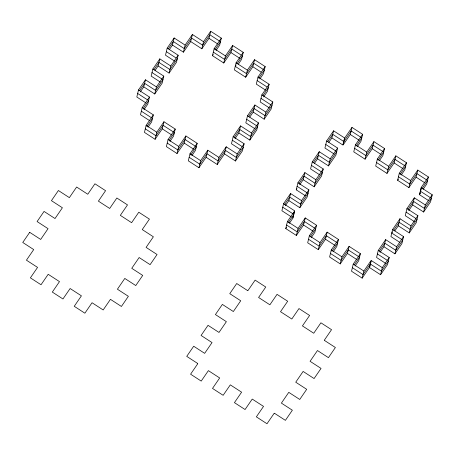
<?xml version="1.0" encoding="UTF-8"?>
<svg xmlns="http://www.w3.org/2000/svg" width="455" height="455" viewBox="0 0 455 455"><rect width="100%" height="100%" fill="white"/><g stroke="black" fill="none" stroke-linecap="round" stroke-linejoin="round"><path stroke-width="0.68" d="M145.463 79.79L143.774 86.871L154.74 93.98L156.429 86.899L145.463 79.79L138.508 89.931L136.819 97.012L146.049 103.001M138.508 89.931L149.468 97.04L142.193 107.647L140.504 114.728L149.871 120.808M159.807 58.888L158.118 65.969L169.084 73.079L170.773 65.998L159.807 58.888L152.852 69.023L151.162 76.104L160.393 82.093M149.468 97.04L147.784 104.121L143.951 109.706M142.193 107.647L153.318 114.865L146.146 125.313L144.457 132.399L155.092 139.293L162.264 128.845L163.954 121.758L175.243 129.083L173.554 136.164L169.971 141.391M174.151 37.981L172.462 45.068L183.428 52.177L185.117 45.09L174.151 37.981L167.195 48.122L165.506 55.203L174.737 61.192M153.318 114.865L151.629 121.946L148.046 127.172M152.852 69.023L163.811 76.133L162.128 83.219L154.74 93.98M155.092 139.293L156.782 132.212L163.954 121.758M167.195 48.122L178.155 55.231L176.472 62.312L169.084 73.079M190.708 41.564L192.391 34.483L203.521 41.701L201.832 48.782L190.708 41.564L183.428 52.177M175.243 129.083L168.071 139.537L166.382 146.618L177.018 153.517L184.19 143.063L185.879 135.982L197.169 143.302L195.479 150.383L191.896 155.61M177.018 153.517L178.707 146.43L185.879 135.982M201.832 48.782L209.004 38.334L210.693 31.247L221.329 38.146L219.64 45.227L216.051 50.454M238.38 64.092L241.565 59.446L243.254 52.365L232.619 45.472L230.93 52.553L223.758 63.006L212.468 55.681L214.157 48.6L221.329 38.146M197.169 143.302L189.997 153.756L188.313 160.837L198.943 167.736L206.115 157.282L207.804 150.201L218.929 157.419L217.245 164.5L206.115 157.282M223.758 63.006L225.447 55.919L232.619 45.472M198.943 167.736L200.632 160.649L207.804 150.201M243.254 52.365L236.082 62.818L234.393 69.899L245.683 77.225L252.855 66.771L254.544 59.69L265.18 66.584L263.49 73.67L259.907 78.897M224.525 153.892L226.209 146.806L237.174 153.915L235.485 161.002L224.525 153.892L217.245 164.5M245.683 77.225L247.372 70.138L254.544 59.69M240.553 125.904L238.869 132.985L249.829 140.094L251.518 133.014L240.553 125.904L233.165 136.671L231.481 143.752L240.712 149.74M254.897 105.003L253.207 112.084L264.173 119.193L265.862 112.112L254.897 105.003L247.509 115.763L245.825 122.85L255.056 128.839M265.18 66.584L258.008 77.037L256.319 84.118L265.692 90.198M233.165 136.671L244.13 143.78L242.441 150.861L235.485 161.002M258.008 77.037L269.132 84.255L261.852 94.862L260.169 101.943L269.4 107.932M247.509 115.763L258.474 122.878L256.785 129.959L249.829 140.094M269.132 84.255L267.449 91.336L263.616 96.921M261.852 94.862L272.818 101.971L271.129 109.058L264.173 119.193M290.552 193.523L288.868 200.604L299.828 207.713L301.517 200.632L290.552 193.523L283.596 203.658L281.907 210.745L291.143 216.728M311.271 237.561L314.854 232.334L316.543 225.253L305.248 217.928L303.565 225.015L296.393 235.462L285.757 228.569L287.446 221.483L294.618 211.035L292.929 218.116L289.34 223.342M305.487 195.826L296.25 189.837L297.94 182.756L304.896 172.616L315.861 179.725L314.172 186.812L303.212 179.702L304.896 172.616M292.872 217.854L294.561 210.767L283.596 203.658M319.239 151.714L317.55 158.795L328.516 165.904L330.205 158.823L319.239 151.714L312.284 161.855L310.594 168.936L319.831 174.925M296.393 235.462L298.076 228.382L305.248 217.928M297.94 182.756L308.905 189.866L307.216 196.947L299.828 207.713M333.583 130.812L331.894 137.893L342.86 145.003L344.549 137.922L333.583 130.812L326.627 140.948L324.938 148.034L334.169 154.018M312.284 161.855L323.249 168.964L321.56 176.045L314.172 186.812M316.543 225.253L309.372 235.707L307.682 242.788L318.318 249.681L325.49 239.233L327.173 232.147L338.469 239.472L336.78 246.553L333.197 251.78M326.627 140.948L337.587 148.057L335.904 155.144L328.516 165.904M318.318 249.681L320.001 242.6L327.173 232.147M351.988 127.417L344.816 137.871L343.133 144.952L350.304 134.504L351.988 127.417L362.624 134.316L360.94 141.397L357.351 146.624M362.624 134.316L355.452 144.77L353.768 151.851L365.058 159.17L372.23 148.722L373.919 141.636L384.549 148.535L382.865 155.616L379.277 160.843M338.469 239.472L331.297 249.926L329.608 257.007L340.243 263.906L347.415 253.452L349.104 246.371L360.394 253.691L358.705 260.778L355.122 265.999M365.058 159.17L366.747 152.089L373.919 141.636M340.243 263.906L341.933 256.819L349.104 246.371M384.549 148.535L377.377 158.988L375.693 166.069L386.983 173.395L394.155 162.941L395.844 155.86L406.474 162.754L404.791 169.84L401.202 175.061M360.394 253.691L353.222 264.145L351.533 271.226L362.169 278.124L369.341 267.671L371.03 260.59L363.858 271.043L362.169 278.124M386.983 173.395L388.672 166.308L395.844 155.86M385.641 239.637L383.957 246.718L394.917 253.827L396.606 246.746L385.641 239.637L378.259 250.404L376.569 257.485L385.8 263.473M423.127 189.286L426.716 184.059L428.4 176.978L417.77 170.079L416.08 177.16L408.909 187.614L397.619 180.288L399.302 173.207L406.474 162.754M382.263 267.648L371.297 260.539L369.614 267.62L380.573 274.729L382.263 267.648L389.218 257.513L378.259 250.404M399.985 218.73L398.301 225.816L409.261 232.926L410.95 225.839L399.985 218.73L392.602 229.496L390.913 236.577L399.57 242.191M389.218 257.513L387.529 264.594L380.573 274.729M408.909 187.614L410.598 180.533L417.77 170.079M414.329 197.828L412.645 204.909L423.605 212.019L425.294 204.938L414.329 197.828L406.941 208.595L405.257 215.676L414.488 221.665M392.602 229.496L403.562 236.606L401.873 243.692L394.917 253.827M406.941 208.595L417.906 215.704L416.217 222.785L409.261 232.926M428.832 200.763L419.601 194.774L421.284 187.688L432.25 194.803L430.561 201.883L423.605 212.019M139.594 90.653L144.622 83.333L155.582 90.443L162.97 79.676L152.01 72.567M153.938 69.751L158.966 62.426L169.925 69.535L177.313 58.775M168.282 48.844L173.31 41.524L184.269 48.634L191.549 38.027L202.68 45.244L209.852 34.79L219.89 41.303M140.299 91.944L143.774 86.871M155.03 70.474L158.118 65.969M169.374 49.572L172.462 45.068M156.429 86.899L163.811 76.133M170.773 65.998L178.155 55.231M185.117 45.09L192.391 34.483M143.262 108.398L148.626 100.578M203.521 41.701L210.693 31.247M146.897 126.535L152.476 118.402M214.902 49.817L220.482 41.689M212.468 55.681L213.264 54.52M169.22 140.174L174.401 132.627L163.106 125.301L155.934 135.755L145.304 128.856M236.031 65.196L235.235 66.356L246.53 73.682L253.702 63.228L263.746 69.746M236.833 64.036L242.407 55.908M190.747 154.973L196.327 146.846M258.758 78.254L264.332 70.127M218.929 157.419L226.209 146.806M234.268 137.376L239.711 129.447L250.671 136.557L257.632 126.416L246.667 119.307M248.612 116.474L254.055 108.54L265.015 115.65L271.976 105.514M262.927 95.613L268.291 87.798M234.979 138.656L238.869 132.985M249.71 117.185L253.207 112.084M237.174 153.915L244.13 143.78M251.518 133.014L258.474 122.878M265.862 112.112L272.818 101.971M243.288 147.323L236.327 157.458L225.367 150.349L218.087 160.956L206.962 153.739L199.79 164.192L189.155 157.293M284.682 204.386L289.71 197.06L300.67 204.17L308.058 193.409M299.026 183.479L304.054 176.159L315.014 183.268L322.402 172.502L311.442 165.393M313.37 162.577L318.398 155.257L329.357 162.367L336.745 151.6M327.714 141.676L332.741 134.35L343.701 141.459M285.387 205.671L288.868 200.604M296.25 189.837L297.024 188.711M299.731 184.77L303.212 179.702M314.462 163.305L317.55 158.795M328.806 142.398L331.894 137.893M301.517 200.632L308.905 189.866M315.861 179.725L323.249 168.964M330.205 158.823L337.587 148.057M288.197 222.705L293.771 214.572M343.974 141.414L351.146 130.96L361.19 137.473M285.757 228.569L286.553 227.403M197.754 363.744L190.582 374.192L201.212 381.091L208.384 370.637L219.68 377.963L212.508 388.416L223.138 395.31L230.31 384.862L241.605 392.182L234.433 402.635L245.063 409.528L252.235 399.08L263.53 406.4L256.358 416.854L266.994 423.753L274.166 413.299M247.952 290.58L255.124 280.126L265.76 287.025L258.588 297.479L269.883 304.799L277.049 294.351L287.685 301.244L280.513 311.698L291.809 319.018L298.98 308.57L309.61 315.463L302.438 325.916L313.734 333.242L320.906 322.788L331.536 329.687L324.364 340.135M356.202 145.987L361.782 137.859M310.122 236.924L315.696 228.797M378.128 160.206L383.707 152.078L373.072 145.179L365.9 155.633L354.61 148.307M332.048 251.143L337.621 243.015M400.053 174.424L405.632 166.297L394.997 159.398L387.825 169.851L376.535 162.526M397.619 180.288L398.415 179.128M354.371 264.782L359.552 257.234L348.257 249.909L341.085 260.362L330.449 253.463M428.4 176.978L421.228 187.426L419.544 194.507L420.34 193.347M370.182 264.133L363.01 274.581L352.38 267.688M420.386 190.969L421.182 189.809M421.978 188.643L427.558 180.516M379.356 251.109L384.799 243.175L395.765 250.284L402.721 240.149M392.534 231.908L391.755 233.04L402.14 239.774M393.7 230.207L399.143 222.273L410.109 229.383L417.064 219.247M408.044 209.3L413.487 201.372L424.452 208.481L431.408 198.34L420.443 191.231M380.067 252.383L383.957 246.718M394.798 230.912L398.301 225.816M408.755 210.58L412.645 204.909M396.606 246.746L403.562 236.606M410.95 225.839L417.906 215.704M425.294 204.938L432.25 194.803M388.377 261.051L381.421 271.191L370.455 264.082M241.23 55.14L231.777 49.009L224.605 59.463L213.31 52.137M209.004 38.334L217.865 44.078M230.93 52.553L239.791 58.297M252.855 66.771L261.13 72.135M426.966 180.135L416.922 173.622L409.75 184.07L398.461 176.75M350.304 134.504L359.166 140.248M372.23 148.722L381.091 154.467M394.155 162.941L403.016 168.691M416.08 177.16L424.942 182.91M214.157 48.6L225.447 55.919M236.082 62.818L247.372 70.138M257.16 80.581L267.119 87.036M355.452 144.77L366.747 152.089M377.377 158.988L388.672 166.308M399.302 173.207L410.598 180.533M261.011 98.405L270.822 104.764M325.786 144.491L336.171 151.225M166.348 51.66L176.159 58.024M406.099 212.132L415.91 218.497M232.323 140.208L242.134 146.573M297.098 186.3L307.483 193.034M137.666 93.468L147.471 99.833M377.411 253.941L387.222 260.305M141.346 111.191L151.89 118.027M195.73 146.459L185.031 139.52L177.859 149.974L167.23 143.075M162.264 128.845L171.774 135.01M184.19 143.063L193.699 149.229M282.754 207.201L293.139 213.935M314.507 228.023L304.406 221.471L297.234 231.925L286.599 225.026M337.03 242.629L326.332 235.69L319.16 246.144L308.524 239.245M303.565 225.015L313.074 231.18M325.49 239.233L334.999 245.399M347.415 253.452L356.925 259.617M146.146 125.313L156.782 132.212M168.071 139.537L178.707 146.43M189.997 153.756L200.632 160.649M287.446 221.483L298.076 228.382M309.372 235.707L320.001 242.6M331.297 249.926L341.933 256.819M353.222 264.145L363.858 271.043M247.685 290.631L236.719 283.522L229.764 293.657L240.723 300.766L233.341 311.533L222.376 304.423L215.42 314.564L226.38 321.674L218.997 332.44L208.032 325.325L201.076 335.466L212.041 342.575L204.653 353.342L193.688 346.232L186.732 356.367L197.698 363.477M324.421 340.403L335.386 347.512L328.43 357.647L317.465 350.538L310.077 361.304L321.042 368.413L314.087 378.554L303.121 371.439L295.733 382.206L306.698 389.315L299.743 399.456L288.777 392.346L281.395 403.113L292.355 410.222L285.399 420.357L274.433 413.248M29.706 232.329L22.75 242.469L33.715 249.579L26.435 260.186L37.56 267.404L30.388 277.857L41.024 284.75L48.196 274.297L59.486 281.622L52.314 292.076L62.949 298.969L70.121 288.521L81.411 295.841L74.239 306.295L84.875 313.194L92.046 302.74L103.171 309.957L110.451 299.345L121.417 306.46L128.373 296.319L117.413 289.209L124.795 278.443L135.761 285.552L142.716 275.417L131.751 268.308L139.139 257.541L150.105 264.651L157.06 254.51L146.095 247.401L153.375 236.793L142.25 229.576L149.422 219.122L138.786 212.229L131.614 222.683L120.325 215.357L127.497 204.904L116.861 198.01L109.689 208.458L98.399 201.138L105.571 190.685L94.936 183.786L87.764 194.239L76.639 187.022L69.359 197.635L58.394 190.52L51.438 200.661L62.398 207.77L55.015 218.536L44.05 211.427L37.094 221.562L48.059 228.672L40.671 239.438L29.706 232.329"/></g></svg>
